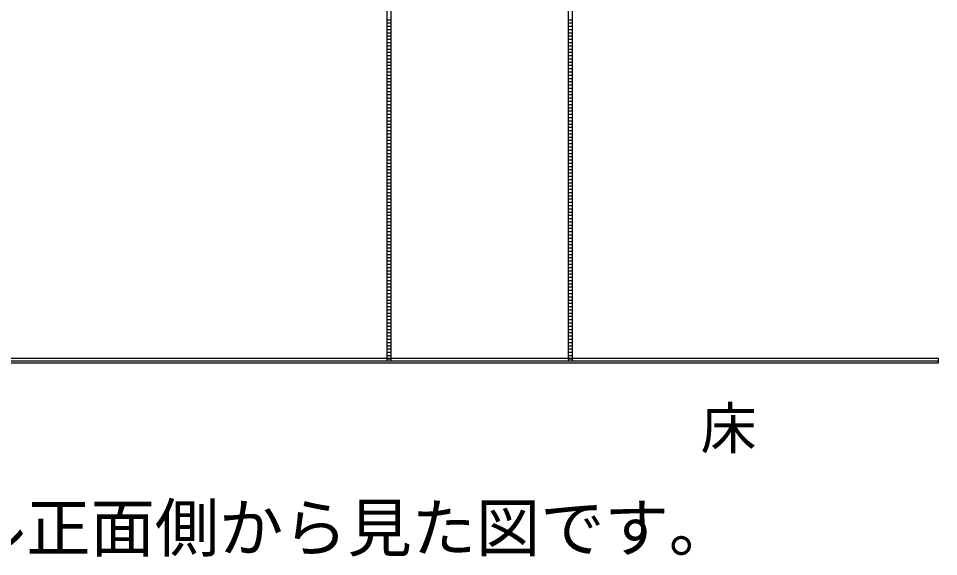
# Model space of a CAD drawing. Units: millimetres on the paper. Extents: x -384 to 384, y -238 to 239.
# Drawn here: x -55.6 to 0.8, y -238 to -205 of the extents above; entities that cross this region are included whole.
import ezdxf
from ezdxf.enums import TextEntityAlignment as Align

# ---------------------------------------------------------------- set-up
doc = ezdxf.new("R2010")
doc.units = ezdxf.units.MM
doc.layers.add('0-0_MOJI1', color=2, linetype='Continuous')
doc.layers.add('0-1_GAIKEI', color=7, linetype='Continuous')
doc.styles.add('ＭＳ ゴシック', font='')
doc.styles.get('ＭＳ ゴシック').set_extended_font_data('MS Gothic')

msp = doc.modelspace()

# ---------------------------------------------------------------- linework, layer by layer
at = {"layer": '0-1_GAIKEI'}
for p, q in [((-32.772, -205.082), (-33.035, -205.082)), ((-32.772, -205.282), (-33.035, -205.282)), ((-21.651, -205.082), (-21.913, -205.082)), ((-21.651, -205.282), (-21.913, -205.282)), ((-32.772, -205.482), (-33.035, -205.482)), ((-32.772, -205.682), (-33.035, -205.682)), ((-32.772, -205.882), (-33.035, -205.882)), ((-21.651, -205.482), (-21.913, -205.482)), ((-21.651, -205.682), (-21.913, -205.682)), ((-21.651, -205.882), (-21.913, -205.882)), ((-32.772, -206.082), (-33.035, -206.082)), ((-32.772, -206.282), (-33.035, -206.282)), ((-32.772, -206.482), (-33.035, -206.482)), ((-21.651, -206.082), (-21.913, -206.082)), ((-21.651, -206.282), (-21.913, -206.282)), ((-21.651, -206.482), (-21.913, -206.482)), ((-32.772, -206.682), (-33.035, -206.682)), ((-32.772, -206.882), (-33.035, -206.882)), ((-32.772, -207.082), (-33.035, -207.082)), ((-21.651, -206.682), (-21.913, -206.682)), ((-21.651, -206.882), (-21.913, -206.882)), ((-21.651, -207.082), (-21.913, -207.082)), ((-32.772, -207.282), (-33.035, -207.282)), ((-32.772, -207.482), (-33.035, -207.482)), ((-21.651, -207.282), (-21.913, -207.282)), ((-21.651, -207.482), (-21.913, -207.482)), ((-32.772, -207.682), (-33.035, -207.682)), ((-32.772, -207.882), (-33.035, -207.882)), ((-32.772, -208.082), (-33.035, -208.082)), ((-21.651, -207.682), (-21.913, -207.682)), ((-21.651, -207.882), (-21.913, -207.882)), ((-21.651, -208.082), (-21.913, -208.082)), ((-32.772, -208.282), (-33.035, -208.282)), ((-32.772, -208.482), (-33.035, -208.482)), ((-32.772, -208.682), (-33.035, -208.682)), ((-21.651, -208.282), (-21.913, -208.282)), ((-21.651, -208.482), (-21.913, -208.482)), ((-21.651, -208.682), (-21.913, -208.682)), ((-32.772, -208.882), (-33.035, -208.882)), ((-32.772, -209.082), (-33.035, -209.082)), ((-32.772, -209.282), (-33.035, -209.282)), ((-21.651, -208.882), (-21.913, -208.882)), ((-21.651, -209.082), (-21.913, -209.082)), ((-21.651, -209.282), (-21.913, -209.282)), ((-32.772, -209.482), (-33.035, -209.482)), ((-32.772, -209.682), (-33.035, -209.682)), ((-32.772, -209.882), (-33.035, -209.882)), ((-21.651, -209.482), (-21.913, -209.482)), ((-21.651, -209.682), (-21.913, -209.682)), ((-21.651, -209.882), (-21.913, -209.882)), ((-32.772, -210.082), (-33.035, -210.082)), ((-32.772, -210.282), (-33.035, -210.282)), ((-32.772, -210.482), (-33.035, -210.482)), ((-21.651, -210.082), (-21.913, -210.082)), ((-21.651, -210.282), (-21.913, -210.282)), ((-21.651, -210.482), (-21.913, -210.482)), ((-32.772, -210.682), (-33.035, -210.682)), ((-32.772, -210.882), (-33.035, -210.882)), ((-21.651, -210.682), (-21.913, -210.682)), ((-21.651, -210.882), (-21.913, -210.882)), ((-32.772, -211.082), (-33.035, -211.082)), ((-32.772, -211.282), (-33.035, -211.282)), ((-32.772, -211.482), (-33.035, -211.482)), ((-21.651, -211.082), (-21.913, -211.082)), ((-21.651, -211.282), (-21.913, -211.282)), ((-21.651, -211.482), (-21.913, -211.482)), ((-32.772, -211.682), (-33.035, -211.682)), ((-32.772, -211.882), (-33.035, -211.882)), ((-32.772, -212.082), (-33.035, -212.082)), ((-21.651, -211.682), (-21.913, -211.682)), ((-21.651, -211.882), (-21.913, -211.882)), ((-21.651, -212.082), (-21.913, -212.082)), ((-32.772, -212.282), (-33.035, -212.282)), ((-32.772, -212.482), (-33.035, -212.482)), ((-32.772, -212.682), (-33.035, -212.682)), ((-21.651, -212.282), (-21.913, -212.282)), ((-21.651, -212.482), (-21.913, -212.482)), ((-21.651, -212.682), (-21.913, -212.682)), ((-32.772, -212.882), (-33.035, -212.882)), ((-32.772, -213.082), (-33.035, -213.082)), ((-32.772, -213.282), (-33.035, -213.282)), ((-21.651, -212.882), (-21.913, -212.882)), ((-21.651, -213.082), (-21.913, -213.082)), ((-21.651, -213.282), (-21.913, -213.282)), ((-32.772, -213.482), (-33.035, -213.482)), ((-32.772, -213.682), (-33.035, -213.682)), ((-21.651, -213.482), (-21.913, -213.482)), ((-21.651, -213.682), (-21.913, -213.682)), ((-32.772, -213.882), (-33.035, -213.882)), ((-32.772, -214.082), (-33.035, -214.082)), ((-32.772, -214.282), (-33.035, -214.282)), ((-21.651, -213.882), (-21.913, -213.882)), ((-21.651, -214.082), (-21.913, -214.082)), ((-21.651, -214.282), (-21.913, -214.282)), ((-32.772, -214.482), (-33.035, -214.482)), ((-32.772, -214.682), (-33.035, -214.682)), ((-32.772, -214.882), (-33.035, -214.882)), ((-21.651, -214.482), (-21.913, -214.482)), ((-21.651, -214.682), (-21.913, -214.682)), ((-21.651, -214.882), (-21.913, -214.882)), ((-32.772, -215.082), (-33.035, -215.082)), ((-32.772, -215.282), (-33.035, -215.282)), ((-32.772, -215.482), (-33.035, -215.482)), ((-21.651, -215.082), (-21.913, -215.082)), ((-21.651, -215.282), (-21.913, -215.282)), ((-21.651, -215.482), (-21.913, -215.482)), ((-32.772, -215.682), (-33.035, -215.682)), ((-32.772, -215.882), (-33.035, -215.882)), ((-32.772, -216.082), (-33.035, -216.082)), ((-21.651, -215.682), (-21.913, -215.682)), ((-21.651, -215.882), (-21.913, -215.882)), ((-21.651, -216.082), (-21.913, -216.082)), ((-32.772, -216.282), (-33.035, -216.282)), ((-32.772, -216.482), (-33.035, -216.482)), ((-32.772, -216.682), (-33.035, -216.682)), ((-21.651, -216.282), (-21.913, -216.282)), ((-21.651, -216.482), (-21.913, -216.482)), ((-21.651, -216.682), (-21.913, -216.682)), ((-32.772, -216.882), (-33.035, -216.882)), ((-32.772, -217.082), (-33.035, -217.082)), ((-21.651, -216.882), (-21.913, -216.882)), ((-21.651, -217.082), (-21.913, -217.082)), ((-32.772, -217.282), (-33.035, -217.282)), ((-32.772, -217.482), (-33.035, -217.482)), ((-32.772, -217.682), (-33.035, -217.682)), ((-21.651, -217.282), (-21.913, -217.282)), ((-21.651, -217.482), (-21.913, -217.482)), ((-21.651, -217.682), (-21.913, -217.682)), ((-32.772, -217.882), (-33.035, -217.882)), ((-32.772, -218.082), (-33.035, -218.082)), ((-32.772, -218.282), (-33.035, -218.282)), ((-21.651, -217.882), (-21.913, -217.882)), ((-21.651, -218.082), (-21.913, -218.082)), ((-21.651, -218.282), (-21.913, -218.282)), ((-32.772, -218.482), (-33.035, -218.482)), ((-32.772, -218.682), (-33.035, -218.682)), ((-32.772, -218.882), (-33.035, -218.882)), ((-21.651, -218.482), (-21.913, -218.482)), ((-21.651, -218.682), (-21.913, -218.682)), ((-21.651, -218.882), (-21.913, -218.882)), ((-32.772, -219.082), (-33.035, -219.082)), ((-32.772, -219.282), (-33.035, -219.282)), ((-32.772, -219.482), (-33.035, -219.482)), ((-21.651, -219.082), (-21.913, -219.082)), ((-21.651, -219.282), (-21.913, -219.282)), ((-21.651, -219.482), (-21.913, -219.482)), ((-32.772, -219.682), (-33.035, -219.682)), ((-32.772, -219.882), (-33.035, -219.882)), ((-32.772, -220.082), (-33.035, -220.082)), ((-21.651, -219.682), (-21.913, -219.682)), ((-21.651, -219.882), (-21.913, -219.882)), ((-21.651, -220.082), (-21.913, -220.082)), ((-32.772, -220.282), (-33.035, -220.282)), ((-32.772, -220.482), (-33.035, -220.482)), ((-21.651, -220.282), (-21.913, -220.282)), ((-21.651, -220.482), (-21.913, -220.482)), ((-32.772, -220.682), (-33.035, -220.682)), ((-32.772, -220.882), (-33.035, -220.882)), ((-32.772, -221.082), (-33.035, -221.082)), ((-21.651, -220.682), (-21.913, -220.682)), ((-21.651, -220.882), (-21.913, -220.882)), ((-21.651, -221.082), (-21.913, -221.082)), ((-32.772, -221.282), (-33.035, -221.282)), ((-32.772, -221.482), (-33.035, -221.482)), ((-32.772, -221.682), (-33.035, -221.682)), ((-21.651, -221.282), (-21.913, -221.282)), ((-21.651, -221.482), (-21.913, -221.482)), ((-21.651, -221.682), (-21.913, -221.682)), ((-32.772, -221.882), (-33.035, -221.882)), ((-32.772, -222.082), (-33.035, -222.082)), ((-32.772, -222.282), (-33.035, -222.282)), ((-21.651, -221.882), (-21.913, -221.882)), ((-21.651, -222.082), (-21.913, -222.082)), ((-21.651, -222.282), (-21.913, -222.282)), ((-32.772, -222.482), (-33.035, -222.482)), ((-32.772, -222.682), (-33.035, -222.682)), ((-32.772, -222.882), (-33.035, -222.882)), ((-21.651, -222.482), (-21.913, -222.482)), ((-21.651, -222.682), (-21.913, -222.682)), ((-21.651, -222.882), (-21.913, -222.882)), ((-32.772, -223.082), (-33.035, -223.082)), ((-32.772, -223.282), (-33.035, -223.282)), ((-21.651, -223.082), (-21.913, -223.082)), ((-21.651, -223.282), (-21.913, -223.282)), ((-32.772, -223.482), (-33.035, -223.482)), ((-32.772, -223.682), (-33.035, -223.682)), ((-32.772, -223.882), (-33.035, -223.882)), ((-21.651, -223.482), (-21.913, -223.482)), ((-21.651, -223.682), (-21.913, -223.682)), ((-21.651, -223.882), (-21.913, -223.882)), ((-32.772, -224.082), (-33.035, -224.082)), ((-32.772, -224.282), (-33.035, -224.282)), ((-32.772, -224.482), (-33.035, -224.482)), ((-21.651, -224.082), (-21.913, -224.082)), ((-21.651, -224.282), (-21.913, -224.282)), ((-21.651, -224.482), (-21.913, -224.482)), ((-32.772, -224.682), (-33.035, -224.682)), ((-32.772, -224.882), (-33.035, -224.882)), ((-32.772, -225.082), (-33.035, -225.082)), ((-21.651, -224.682), (-21.913, -224.682)), ((-21.651, -224.882), (-21.913, -224.882)), ((-21.651, -225.082), (-21.913, -225.082)), ((-32.772, -225.282), (-33.035, -225.282)), ((-32.772, -225.482), (-33.035, -225.482)), ((-32.772, -225.682), (-33.035, -225.682)), ((-21.651, -225.282), (-21.913, -225.282)), ((-21.651, -225.482), (-21.913, -225.482)), ((-21.651, -225.682), (-21.913, -225.682)), ((0.803, -226.013), (-114.287, -226.013)), ((-32.772, -225.882), (-33.035, -225.882)), ((-21.651, -225.882), (-21.913, -225.882))]:
    msp.add_line(p, q, dxfattribs=at)
for points in [[(-32.772, -225.982), (-32.772, -62.775), (-33.035, -62.775), (-33.035, -225.982)], [(-21.651, -225.982), (-21.651, -62.775), (-21.913, -62.775), (-21.913, -225.982)], [(-114.287, -226.113), (0.803, -226.113), (0.803, -225.85), (-114.287, -225.85)]]:
    msp.add_lwpolyline(points, close=True, dxfattribs=at)

# ---------------------------------------------------------------- texts
at = {"layer": '0-0_MOJI1', "style": 'ＭＳ ゴシック'}
for s, height, p in [('床', 2.522, (-13.798, -232.152)), ('上図はパネル正面側から見た図です。', 2.889, (-78.793, -238.551))]:
    msp.add_text(s, height=height, dxfattribs=at).set_placement(p, align=Align.BOTTOM_LEFT)

doc.saveas('drawing.dxf')
